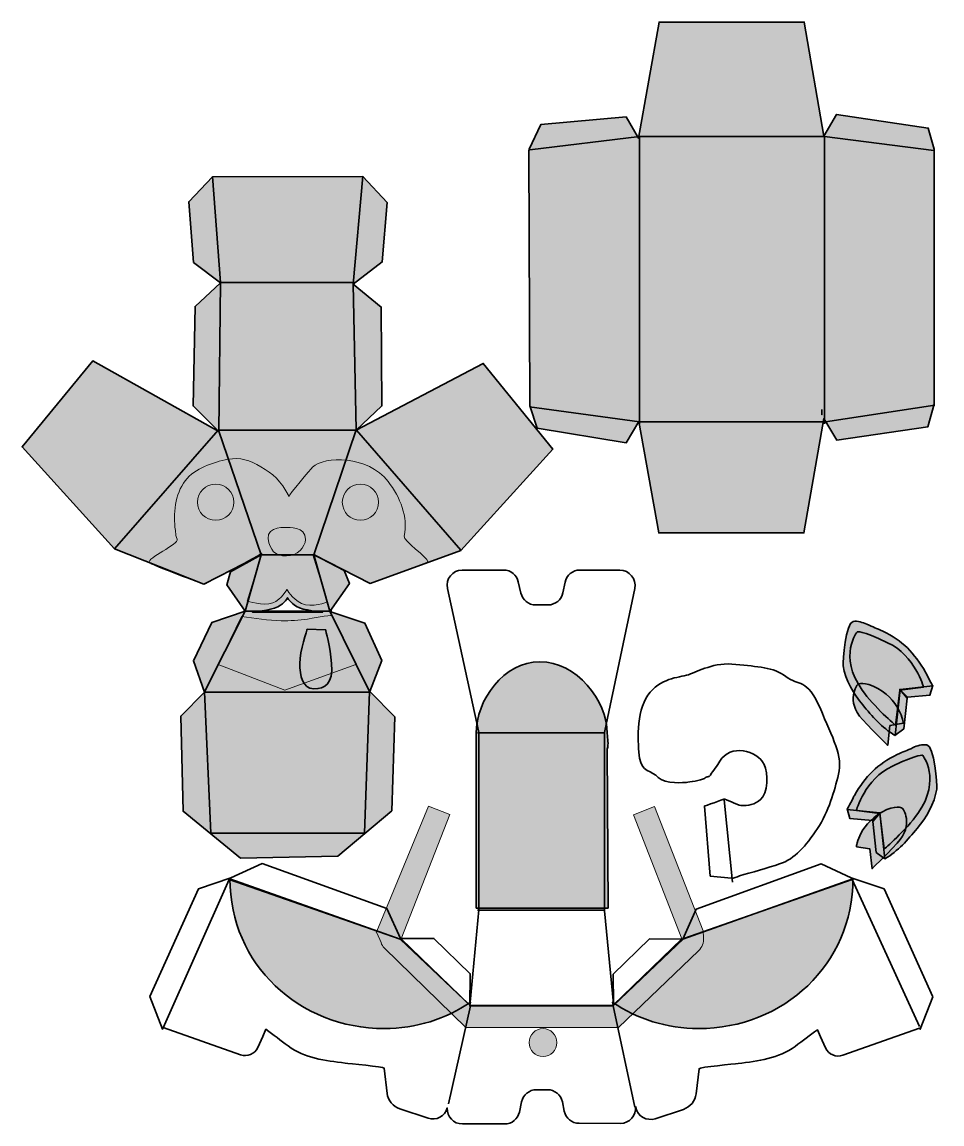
# Model space of a CAD drawing. Header units: inches. Extents: x -0.5 to 8.5, y 0.1 to 10.9.
import ezdxf

# ---------------------------------------------------------------- set-up
doc = ezdxf.new("R2010")
doc.units = ezdxf.units.IN
doc.header["$MEASUREMENT"] = 0
doc.layers.add('Layer 1', color=7, linetype='Continuous')

# ---------------------------------------------------------------- blocks, each defined once
blk = doc.blocks.new('block 2')
at = {"layer": 'Layer 1', "true_color": 0x5c5d60}
h = blk.add_hatch(color=251, dxfattribs=at)
h.dxf.hatch_style = 2
h.paths.add_polyline_path([(1.351, 9.394), (1.118, 9.149), (1.164, 8.556), (1.429, 8.357), (1.18, 8.125), (1.16, 7.15), (1.414, 6.9), (0.179, 7.592), (-0.514, 6.75), (0.39, 5.753), (1.267, 5.406), (1.828, 5.693), (1.527, 5.526), (1.492, 5.401), (1.671, 5.142), (1.344, 5.031), (1.164, 4.656), (1.273, 4.35), (1.04, 4.114), (1.063, 3.183), (1.624, 2.725), (2.578, 2.743), (3.107, 3.188), (3.134, 4.108), (2.889, 4.354), (3.009, 4.66), (2.842, 5.025), (2.5, 5.14), (2.691, 5.414), (2.64, 5.539), (2.344, 5.692), (2.894, 5.414), (3.782, 5.737), (4.682, 6.728), (4, 7.567), (2.758, 6.914), (3.008, 7.15), (3.003, 8.119), (2.727, 8.342), (3.012, 8.56), (3.059, 9.143), (2.821, 9.397)])
edge = h.paths.add_edge_path()
edge.add_spline(control_points=[(2.172, 5.188), (2.235, 5.149), (2.429, 5.132), (2.429, 5.132), (2.429, 5.132), (1.741, 5.132), (1.741, 5.132), (1.741, 5.132), (1.915, 5.149), (1.99, 5.185), (2.065, 5.221), (2.084, 5.275), (2.084, 5.275), (2.084, 5.275), (2.11, 5.225), (2.172, 5.188)], knot_values=[0, 0, 0, 0, 1, 1, 1, 2, 2, 2, 3, 3, 3, 4, 4, 4, 5, 5, 5, 5], degree=3, periodic=1)
at = {"layer": 'Layer 1', "color": 44, "lineweight": 35, "true_color": 0xaf7e00}
blk.add_lwpolyline([(1.351, 9.394), (1.118, 9.149), (1.164, 8.556), (1.429, 8.357), (1.18, 8.125), (1.16, 7.15), (1.414, 6.9), (0.179, 7.592), (-0.514, 6.75), (0.39, 5.753), (1.267, 5.406), (1.828, 5.693), (1.527, 5.526), (1.492, 5.401), (1.671, 5.142), (1.344, 5.031), (1.164, 4.656), (1.273, 4.35), (1.04, 4.114), (1.063, 3.183), (1.624, 2.725), (2.578, 2.743), (3.107, 3.188), (3.134, 4.108), (2.889, 4.354), (3.009, 4.66), (2.842, 5.025), (2.5, 5.14), (2.691, 5.414), (2.64, 5.539), (2.344, 5.692), (2.894, 5.414), (3.782, 5.737), (4.682, 6.728), (4, 7.567), (2.758, 6.914), (3.008, 7.15), (3.003, 8.119), (2.727, 8.342), (3.012, 8.56), (3.059, 9.143), (2.821, 9.397), (1.351, 9.394)], dxfattribs=at)
at = {"layer": 'Layer 1', "color": 243, "lineweight": 35, "true_color": 0xfb537a}
for points in [[(2.821, 9.4), (2.727, 8.344), (2.758, 6.917), (2.342, 5.694), (2.498, 5.143), (2.888, 4.356), (2.838, 2.969), (1.334, 2.969), (1.272, 4.351), (1.669, 5.143), (1.828, 5.694), (1.412, 6.903), (1.428, 8.358), (1.35, 9.396)], [(1.429, 8.358), (2.73, 8.358)], [(3.782, 5.739), (2.761, 6.913), (1.406, 6.913), (0.39, 5.753)], [(1.819, 5.692), (2.356, 5.692)], [(1.654, 5.142), (2.518, 5.142)], [(1.264, 4.35), (2.888, 4.35)]]:
    blk.add_lwpolyline(points, dxfattribs=at)
at = {"layer": 'Layer 1', "color": 44, "lineweight": 35, "true_color": 0xaf7e00}
blk.add_open_spline([(2.172, 5.188), (2.235, 5.149), (2.429, 5.132), (2.429, 5.132), (2.429, 5.132), (1.741, 5.132), (1.741, 5.132), (1.741, 5.132), (1.915, 5.149), (1.99, 5.185), (2.065, 5.221), (2.084, 5.275), (2.084, 5.275), (2.084, 5.275), (2.11, 5.225), (2.172, 5.188)], degree=3, knots=[0, 0, 0, 0, 1, 1, 1, 2, 2, 2, 3, 3, 3, 4, 4, 4, 5, 5, 5, 5], dxfattribs=at)
blk = doc.blocks.new('block 3')
at = {"layer": 'Layer 1', "color": 243, "lineweight": 35, "true_color": 0xfb537a}
for points in [[(3.944, 3.951), (5.187, 3.951)], [(0.868, 1.062), (1.514, 2.514), (3.188, 1.931), (3.875, 1.278), (5.271, 1.278), (5.965, 1.938), (7.611, 2.514), (8.271, 1.076)], [(5.181, 2.215), (3.944, 2.215)], [(3.875, 1.278), (3.66, 0.319)], [(5.271, 1.278), (5.486, 0.285)]]:
    blk.add_lwpolyline(points, dxfattribs=at)
at = {"layer": 'Layer 1', "color": 7, "lineweight": 35, "true_color": 0xffffff}
blk.add_open_spline([(8.403, 1.368), (8.403, 1.368), (7.924, 2.424), (7.924, 2.424), (7.924, 2.424), (7.601, 2.533), (7.601, 2.533), (7.601, 2.533), (7.308, 2.667), (7.308, 2.667), (7.308, 2.667), (6.086, 2.226), (6.086, 2.226), (6.086, 2.226), (5.954, 1.932), (5.954, 1.932), (5.954, 1.932), (5.628, 1.935), (5.628, 1.935), (5.628, 1.935), (5.271, 1.587), (5.271, 1.587), (5.271, 1.587), (5.274, 1.299), (5.274, 1.299), (5.274, 1.299), (5.189, 2.21), (5.189, 2.21), (5.189, 2.215), (5.187, 2.219), (5.187, 2.225), (5.187, 2.225), (5.187, 3.939), (5.187, 3.939), (5.187, 3.949), (5.189, 3.96), (5.19, 3.969), (5.19, 3.969), (5.483, 5.365), (5.483, 5.365), (5.503, 5.457), (5.432, 5.544), (5.337, 5.544), (5.337, 5.544), (4.947, 5.544), (4.947, 5.544), (4.876, 5.544), (4.815, 5.494), (4.801, 5.425), (4.801, 5.425), (4.781, 5.322), (4.781, 5.322), (4.767, 5.253), (4.706, 5.203), (4.635, 5.203), (4.635, 5.203), (4.514, 5.203), (4.514, 5.203), (4.444, 5.203), (4.385, 5.251), (4.369, 5.319), (4.369, 5.319), (4.344, 5.428), (4.344, 5.428), (4.329, 5.496), (4.269, 5.544), (4.2, 5.544), (4.2, 5.544), (3.794, 5.544), (3.794, 5.544), (3.7, 5.544), (3.629, 5.457), (3.65, 5.364), (3.65, 5.364), (3.954, 3.969), (3.954, 3.969), (3.957, 3.96), (3.957, 3.949), (3.957, 3.938), (3.957, 3.938), (3.957, 2.232), (3.957, 2.232), (3.957, 2.228), (3.957, 2.222), (3.957, 2.218), (3.957, 2.218), (3.869, 1.278), (3.869, 1.278), (3.869, 1.278), (3.874, 1.592), (3.874, 1.592), (3.874, 1.592), (3.517, 1.939), (3.517, 1.939), (3.517, 1.939), (3.19, 1.936), (3.19, 1.936), (3.19, 1.936), (3.058, 2.231), (3.058, 2.231), (3.058, 2.231), (1.836, 2.671), (1.836, 2.671), (1.836, 2.671), (1.531, 2.532), (1.531, 2.532), (1.531, 2.532), (1.531, 2.532), (1.531, 2.532), (1.531, 2.532), (1.215, 2.425), (1.215, 2.425), (1.215, 2.425), (0.736, 1.369), (0.736, 1.369), (0.736, 1.369), (0.861, 1.05), (0.861, 1.05), (0.861, 1.05), (0.868, 1.067), (0.868, 1.067), (0.868, 1.067), (1.624, 0.799), (1.624, 0.799), (1.69, 0.775), (1.764, 0.807), (1.793, 0.871), (1.793, 0.871), (1.842, 0.979), (1.842, 0.979), (1.842, 0.979), (1.874, 1.049), (1.874, 1.049), (1.946, 0.994), (2.018, 0.94), (2.09, 0.886), (2.251, 0.764), (2.454, 0.744), (2.649, 0.718), (2.678, 0.714), (3.029, 0.682), (3.032, 0.667), (3.032, 0.667), (3.06, 0.422), (3.06, 0.422), (3.068, 0.351), (3.117, 0.292), (3.185, 0.269), (3.185, 0.269), (3.46, 0.178), (3.46, 0.178), (3.54, 0.151), (3.626, 0.197), (3.649, 0.279), (3.644, 0.196), (3.71, 0.122), (3.797, 0.122), (3.797, 0.122), (4.21, 0.122), (4.21, 0.122), (4.279, 0.122), (4.34, 0.171), (4.354, 0.239), (4.354, 0.239), (4.376, 0.34), (4.376, 0.34), (4.392, 0.408), (4.451, 0.457), (4.521, 0.457), (4.521, 0.457), (4.629, 0.457), (4.629, 0.457), (4.699, 0.457), (4.76, 0.408), (4.775, 0.339), (4.775, 0.339), (4.794, 0.247), (4.794, 0.247), (4.808, 0.179), (4.869, 0.129), (4.939, 0.129), (4.939, 0.129), (5.343, 0.128), (5.343, 0.128), (5.433, 0.128), (5.501, 0.206), (5.49, 0.293), (5.49, 0.293), (5.493, 0.282), (5.493, 0.282), (5.513, 0.197), (5.601, 0.147), (5.685, 0.174), (5.685, 0.174), (5.96, 0.265), (5.96, 0.265), (6.028, 0.288), (6.076, 0.347), (6.085, 0.418), (6.085, 0.418), (6.113, 0.663), (6.113, 0.663), (6.114, 0.678), (6.467, 0.71), (6.496, 0.714), (6.69, 0.74), (6.893, 0.76), (7.054, 0.882), (7.126, 0.936), (7.199, 0.99), (7.271, 1.044), (7.271, 1.044), (7.303, 0.975), (7.303, 0.975), (7.303, 0.975), (7.351, 0.867), (7.351, 0.867), (7.381, 0.803), (7.454, 0.771), (7.521, 0.794), (7.521, 0.794), (8.272, 1.061), (8.272, 1.061), (8.272, 1.061), (8.278, 1.05), (8.278, 1.05), (8.278, 1.05), (8.403, 1.368), (8.403, 1.368)], degree=3, knots=[0, 0, 0, 0, 1, 1, 1, 2, 2, 2, 3, 3, 3, 4, 4, 4, 5, 5, 5, 6, 6, 6, 7, 7, 7, 8, 8, 8, 9, 9, 9, 10, 10, 10, 11, 11, 11, 12, 12, 12, 13, 13, 13, 14, 14, 14, 15, 15, 15, 16, 16, 16, 17, 17, 17, 18, 18, 18, 19, 19, 19, 20, 20, 20, 21, 21, 21, 22, 22, 22, 23, 23, 23, 24, 24, 24, 25, 25, 25, 26, 26, 26, 27, 27, 27, 28, 28, 28, 29, 29, 29, 30, 30, 30, 31, 31, 31, 32, 32, 32, 33, 33, 33, 34, 34, 34, 35, 35, 35, 36, 36, 36, 37, 37, 37, 38, 38, 38, 39, 39, 39, 40, 40, 40, 41, 41, 41, 42, 42, 42, 43, 43, 43, 44, 44, 44, 45, 45, 45, 46, 46, 46, 47, 47, 47, 48, 48, 48, 49, 49, 49, 50, 50, 50, 51, 51, 51, 52, 52, 52, 53, 53, 53, 54, 54, 54, 55, 55, 55, 56, 56, 56, 57, 57, 57, 58, 58, 58, 59, 59, 59, 60, 60, 60, 61, 61, 61, 62, 62, 62, 63, 63, 63, 64, 64, 64, 65, 65, 65, 66, 66, 66, 67, 67, 67, 68, 68, 68, 69, 69, 69, 70, 70, 70, 71, 71, 71, 72, 72, 72, 73, 73, 73, 74, 74, 74, 75, 75, 75, 76, 76, 76, 76], dxfattribs=at)
blk = doc.blocks.new('block 4')
at = {"layer": 'Layer 1', "true_color": 0xfb537a}
h = blk.add_hatch(color=243, dxfattribs=at)
h.dxf.hatch_style = 2
h.paths.add_polyline_path([(8.415, 7.167), (8.415, 9.646), (8.415, 9.665), (8.356, 9.871), (7.458, 10.004), (7.333, 9.792), (7.143, 10.908), (5.721, 10.908), (5.521, 9.771), (5.399, 9.981), (4.564, 9.904), (4.451, 9.665), (4.446, 9.651), (4.458, 7.162), (4.458, 7.153), (4.529, 6.933), (5.4, 6.79), (5.522, 6.999), (5.718, 5.908), (7.14, 5.908), (7.336, 7.029), (7.463, 6.814), (8.354, 6.947)])
at = {"layer": 'Layer 1', "color": 243, "lineweight": 35, "true_color": 0xfb537a}
for points in [[(8.415, 7.167), (8.415, 9.646), (8.415, 9.665), (8.356, 9.871), (7.458, 10.004), (7.333, 9.792), (7.143, 10.908), (5.721, 10.908), (5.521, 9.771), (5.399, 9.981), (4.564, 9.904), (4.451, 9.665), (4.446, 9.651), (4.458, 7.162), (4.458, 7.153), (4.529, 6.933), (5.4, 6.79), (5.522, 6.999), (5.718, 5.908), (7.14, 5.908), (7.336, 7.029), (7.463, 6.814), (8.354, 6.947), (8.415, 7.167), (8.415, 7.167)], [(7.315, 7.115), (7.315, 7.064), (7.315, 7.064), (7.315, 7.115)]]:
    blk.add_lwpolyline(points, dxfattribs=at)
at = {"layer": 'Layer 1', "color": 14, "lineweight": 35, "true_color": 0xaf0000}
for points in [[(4.458, 9.656), (5.531, 9.789), (7.34, 9.789), (8.41, 9.65)], [(5.531, 9.789), (5.531, 6.975)], [(7.34, 9.789), (7.34, 6.975)], [(4.453, 7.143), (5.531, 6.994), (7.351, 6.994), (8.421, 7.158)]]:
    blk.add_lwpolyline(points, dxfattribs=at)
blk = doc.blocks.new('block 5')
at = {"layer": 'Layer 1', "true_color": 0x5c5d60}
h = blk.add_hatch(color=251, dxfattribs=at)
h.dxf.hatch_style = 2
edge = h.paths.add_edge_path()
edge.add_spline(control_points=[(8.03, 3.926), (8.03, 3.926), (8.116, 3.989), (8.116, 3.989), (8.116, 3.989), (8.149, 4.29), (8.149, 4.29), (8.149, 4.29), (8.077, 4.376), (8.077, 4.376), (8.077, 4.376), (8.08, 4.376), (8.08, 4.376), (8.08, 4.376), (8.152, 4.3), (8.152, 4.3), (8.152, 4.3), (8.373, 4.319), (8.373, 4.319), (8.373, 4.319), (8.401, 4.414), (8.401, 4.414), (8.401, 4.414), (8.402, 4.412), (8.402, 4.412), (8.406, 4.412), (8.401, 4.414), (8.401, 4.414), (8.394, 4.414), (8.335, 4.536), (8.329, 4.546), (8.222, 4.731), (8.103, 4.856), (7.911, 4.946), (7.847, 4.976), (7.82, 4.984), (7.755, 5.014), (7.715, 5.032), (7.666, 5.047), (7.621, 5.042), (7.55, 5.033), (7.517, 4.649), (7.523, 4.606), (7.545, 4.467), (7.626, 4.329), (7.715, 4.224), (7.808, 4.112), (7.903, 4.001), (8.03, 3.926)], knot_values=[0, 0, 0, 0, 0.013889, 0.013889, 0.013889, 0.027778, 0.027778, 0.027778, 0.041667, 0.041667, 0.041667, 0.055556, 0.055556, 0.055556, 0.069444, 0.069444, 0.069444, 0.083333, 0.083333, 0.083333, 0.097222, 0.097222, 0.097222, 0.111111, 0.111111, 0.111111, 0.125, 0.125, 0.125, 0.138889, 0.138889, 0.138889, 0.152778, 0.152778, 0.152778, 0.166667, 0.166667, 0.166667, 0.180556, 0.180556, 0.180556, 0.194444, 0.194444, 0.194444, 0.208333, 0.208333, 0.208333, 0.222222, 0.222222, 0.222222, 0.222222], degree=3, periodic=0)
edge.add_line((8.03, 3.926), (8.03, 3.926))
h = blk.add_hatch(color=251, dxfattribs=at)
h.dxf.hatch_style = 2
edge = h.paths.add_edge_path()
edge.add_spline(control_points=[(7.933, 2.718), (8.06, 2.793), (8.155, 2.903), (8.249, 3.015), (8.337, 3.121), (8.418, 3.259), (8.44, 3.398), (8.447, 3.441), (8.414, 3.825), (8.343, 3.833), (8.297, 3.839), (8.248, 3.824), (8.208, 3.806), (8.143, 3.776), (8.116, 3.768), (8.052, 3.738), (7.861, 3.647), (7.741, 3.523), (7.634, 3.338), (7.628, 3.328), (7.569, 3.206), (7.563, 3.206), (7.563, 3.206), (7.557, 3.204), (7.561, 3.204), (7.561, 3.204), (7.563, 3.206), (7.563, 3.206), (7.563, 3.206), (7.59, 3.111), (7.59, 3.111), (7.59, 3.111), (7.811, 3.092), (7.811, 3.092), (7.811, 3.092), (7.883, 3.168), (7.883, 3.168), (7.883, 3.168), (7.886, 3.168), (7.886, 3.168), (7.886, 3.168), (7.814, 3.082), (7.814, 3.082), (7.814, 3.082), (7.847, 2.781), (7.847, 2.781), (7.847, 2.781), (7.933, 2.718), (7.933, 2.718)], knot_values=[0, 0, 0, 0, 0.013889, 0.013889, 0.013889, 0.027778, 0.027778, 0.027778, 0.041667, 0.041667, 0.041667, 0.055556, 0.055556, 0.055556, 0.069444, 0.069444, 0.069444, 0.083333, 0.083333, 0.083333, 0.097222, 0.097222, 0.097222, 0.111111, 0.111111, 0.111111, 0.125, 0.125, 0.125, 0.138889, 0.138889, 0.138889, 0.152778, 0.152778, 0.152778, 0.166667, 0.166667, 0.166667, 0.180556, 0.180556, 0.180556, 0.194444, 0.194444, 0.194444, 0.208333, 0.208333, 0.208333, 0.222222, 0.222222, 0.222222, 0.222222], degree=3, periodic=0)
edge.add_line((7.933, 2.718), (7.933, 2.718))
at = {"layer": 'Layer 1', "color": 243, "lineweight": 35, "true_color": 0xfb537a}
for points in [[(8.403, 4.41), (8.081, 4.375), (8.033, 3.926)], [(7.931, 2.718), (7.882, 3.167), (7.56, 3.201)]]:
    blk.add_lwpolyline(points, dxfattribs=at)
at = {"layer": 'Layer 1', "color": 251, "lineweight": 35, "true_color": 0x5c5d60}
for points in [[(8.03, 3.926), (8.03, 3.926), (8.116, 3.989), (8.116, 3.989), (8.116, 3.989), (8.149, 4.29), (8.149, 4.29), (8.149, 4.29), (8.077, 4.376), (8.077, 4.376), (8.077, 4.376), (8.08, 4.376), (8.08, 4.376), (8.08, 4.376), (8.152, 4.3), (8.152, 4.3), (8.152, 4.3), (8.373, 4.319), (8.373, 4.319), (8.373, 4.319), (8.401, 4.414), (8.401, 4.414), (8.401, 4.414), (8.402, 4.412), (8.402, 4.412), (8.406, 4.412), (8.401, 4.414), (8.401, 4.414), (8.394, 4.414), (8.335, 4.536), (8.329, 4.546), (8.222, 4.731), (8.103, 4.856), (7.911, 4.946), (7.847, 4.976), (7.82, 4.984), (7.755, 5.014), (7.715, 5.032), (7.666, 5.047), (7.621, 5.042), (7.55, 5.033), (7.517, 4.649), (7.523, 4.606), (7.545, 4.467), (7.626, 4.329), (7.715, 4.224), (7.808, 4.112), (7.903, 4.001), (8.03, 3.926)], [(7.933, 2.718), (8.06, 2.793), (8.155, 2.903), (8.249, 3.015), (8.337, 3.121), (8.418, 3.259), (8.44, 3.398), (8.447, 3.441), (8.414, 3.825), (8.343, 3.833), (8.297, 3.839), (8.248, 3.824), (8.208, 3.806), (8.143, 3.776), (8.116, 3.768), (8.052, 3.738), (7.861, 3.647), (7.741, 3.523), (7.634, 3.338), (7.628, 3.328), (7.569, 3.206), (7.563, 3.206), (7.563, 3.206), (7.557, 3.204), (7.561, 3.204), (7.561, 3.204), (7.563, 3.206), (7.563, 3.206), (7.563, 3.206), (7.59, 3.111), (7.59, 3.111), (7.59, 3.111), (7.811, 3.092), (7.811, 3.092), (7.811, 3.092), (7.883, 3.168), (7.883, 3.168), (7.883, 3.168), (7.886, 3.168), (7.886, 3.168), (7.886, 3.168), (7.814, 3.082), (7.814, 3.082), (7.814, 3.082), (7.847, 2.781), (7.847, 2.781), (7.847, 2.781), (7.933, 2.718), (7.933, 2.718)]]:
    blk.add_open_spline(points, degree=3, knots=[0, 0, 0, 0, 1, 1, 1, 2, 2, 2, 3, 3, 3, 4, 4, 4, 5, 5, 5, 6, 6, 6, 7, 7, 7, 8, 8, 8, 9, 9, 9, 10, 10, 10, 11, 11, 11, 12, 12, 12, 13, 13, 13, 14, 14, 14, 15, 15, 15, 16, 16, 16, 16], dxfattribs=at)
blk = doc.blocks.new('block 6')
at = {"layer": 'Layer 1', "color": 243, "lineweight": 35, "true_color": 0xfb537a}
blk.add_lwpolyline([(6.36, 3.294), (6.439, 2.489)], dxfattribs=at)
at = {"layer": 'Layer 1', "color": 7, "lineweight": 35, "true_color": 0xffffff}
blk.add_open_spline([(7.297, 4.194), (7.171, 4.489), (7.089, 4.407), (6.964, 4.501), (6.838, 4.596), (6.687, 4.596), (6.474, 4.621), (6.26, 4.646), (6.109, 4.552), (6.009, 4.52), (5.908, 4.489), (5.732, 4.489), (5.613, 4.319), (5.494, 4.15), (5.513, 3.842), (5.531, 3.704), (5.55, 3.566), (5.651, 3.584), (5.714, 3.515), (5.776, 3.446), (5.984, 3.465), (5.984, 3.465), (5.984, 3.465), (6.097, 3.478), (6.147, 3.496), (6.163, 3.503), (6.17, 3.507), (6.174, 3.511), (6.181, 3.514), (6.187, 3.518), (6.193, 3.521), (6.196, 3.521), (6.199, 3.522), (6.204, 3.522), (6.216, 3.522), (6.223, 3.531), (6.228, 3.547), (6.244, 3.568), (6.296, 3.636), (6.317, 3.672), (6.416, 3.847), (6.683, 3.781), (6.75, 3.641), (6.791, 3.556), (6.787, 3.358), (6.715, 3.297), (6.66, 3.251), (6.592, 3.232), (6.521, 3.24), (6.488, 3.244), (6.37, 3.307), (6.354, 3.302), (6.354, 3.301), (6.166, 3.233), (6.166, 3.233), (6.166, 3.233), (6.222, 2.548), (6.222, 2.548), (6.222, 2.548), (6.43, 2.529), (6.43, 2.529), (6.454, 2.527), (6.481, 2.536), (6.509, 2.551), (6.613, 2.58), (6.797, 2.633), (6.901, 2.667), (7.052, 2.718), (7.158, 2.843), (7.271, 3.013), (7.384, 3.182), (7.435, 3.377), (7.479, 3.547), (7.523, 3.716), (7.422, 3.898), (7.297, 4.194)], degree=3, knots=[0, 0, 0, 0, 1, 1, 1, 2, 2, 2, 3, 3, 3, 4, 4, 4, 5, 5, 5, 6, 6, 6, 7, 7, 7, 8, 8, 8, 9, 9, 9, 10, 10, 10, 11, 11, 11, 12, 12, 12, 13, 13, 13, 14, 14, 14, 15, 15, 15, 16, 16, 16, 17, 17, 17, 18, 18, 18, 19, 19, 19, 20, 20, 20, 21, 21, 21, 22, 22, 22, 23, 23, 23, 24, 24, 24, 25, 25, 25, 25], dxfattribs=at)
blk = doc.blocks.new('block 7')
at = {"layer": 'Layer 1', "true_color": 0x5c5d60}
h = blk.add_hatch(color=251, dxfattribs=at)
h.dxf.hatch_style = 2
edge = h.paths.add_edge_path()
edge.add_spline(control_points=[(5.215, 3.944), (5.215, 4.274), (4.91, 4.646), (4.556, 4.646), (4.201, 4.646), (3.931, 4.274), (3.931, 3.944), (3.931, 3.929), (3.932, 3.915), (3.932, 3.901), (3.932, 3.901), (3.932, 2.236), (3.932, 2.236), (3.932, 2.236), (5.222, 2.236), (5.222, 2.236), (5.222, 2.236), (5.215, 3.792), (5.215, 3.792), (5.231, 3.843), (5.215, 3.889), (5.215, 3.944)], knot_values=[0, 0, 0, 0, 1, 1, 1, 2, 2, 2, 3, 3, 3, 4, 4, 4, 5, 5, 5, 6, 6, 6, 7, 7, 7, 7], degree=3, periodic=1)
h = blk.add_hatch(color=251, dxfattribs=at)
h.dxf.hatch_style = 2
edge = h.paths.add_edge_path()
edge.add_spline(control_points=[(3.868, 1.285), (3.868, 1.285), (3.188, 1.931), (3.188, 1.931), (3.188, 1.931), (1.521, 2.521), (1.521, 2.521), (1.521, 1.686), (2.199, 1.056), (3.032, 1.056), (3.344, 1.056), (3.635, 1.15), (3.875, 1.314), (3.875, 1.314), (3.868, 1.285), (3.868, 1.285)], knot_values=[0, 0, 0, 0, 1, 1, 1, 2, 2, 2, 3, 3, 3, 4, 4, 4, 5, 5, 5, 5], degree=3, periodic=1)
h = blk.add_hatch(color=251, dxfattribs=at)
h.dxf.hatch_style = 2
edge = h.paths.add_edge_path()
edge.add_spline(control_points=[(5.272, 1.285), (5.272, 1.285), (5.953, 1.931), (5.953, 1.931), (5.953, 1.931), (7.619, 2.521), (7.619, 2.521), (7.619, 1.686), (6.942, 1.056), (6.108, 1.056), (5.796, 1.056), (5.506, 1.15), (5.265, 1.314), (5.265, 1.314), (5.272, 1.285), (5.272, 1.285)], knot_values=[0, 0, 0, 0, 1, 1, 1, 2, 2, 2, 3, 3, 3, 4, 4, 4, 5, 5, 5, 5], degree=3, periodic=1)
at = {"layer": 'Layer 1', "lineweight": 0}
for points, knots in [([(1.274, 5.406), (1.264, 5.4), (0.745, 5.594), (0.731, 5.616), (0.703, 5.661), (1.026, 5.797), (1.005, 5.847), (0.983, 5.897), (0.995, 5.878), (0.987, 5.932), (0.963, 6.092), (0.983, 6.287), (1.084, 6.419), (1.178, 6.542), (1.356, 6.6), (1.502, 6.628), (1.618, 6.65), (1.719, 6.618), (1.824, 6.556), (1.946, 6.484), (2.014, 6.426), (2.102, 6.264), (2.093, 6.276), (2.316, 6.539), (2.329, 6.551), (2.444, 6.662), (2.87, 6.667), (3.069, 6.411), (3.19, 6.255), (3.266, 6.066), (3.226, 5.876), (3.215, 5.827), (3.458, 5.672), (3.458, 5.625), (3.458, 5.616), (2.898, 5.412), (2.901, 5.414), (2.901, 5.414), (2.333, 5.694), (2.333, 5.694), (2.333, 5.694), (2.477, 5.231), (2.477, 5.231), (2.477, 5.231), (2.319, 5.169), (2.222, 5.218), (2.125, 5.266), (2.079, 5.356), (2.079, 5.356), (2.079, 5.356), (2.03, 5.257), (1.94, 5.222), (1.85, 5.188), (1.69, 5.241), (1.69, 5.241), (1.69, 5.241), (1.833, 5.708), (1.833, 5.708), (1.833, 5.708), (1.275, 5.406), (1.274, 5.406)], [0, 0, 0, 0, 1, 1, 1, 2, 2, 2, 3, 3, 3, 4, 4, 4, 5, 5, 5, 6, 6, 6, 7, 7, 7, 8, 8, 8, 9, 9, 9, 10, 10, 10, 11, 11, 11, 12, 12, 12, 13, 13, 13, 14, 14, 14, 15, 15, 15, 16, 16, 16, 17, 17, 17, 18, 18, 18, 19, 19, 19, 20, 20, 20, 20]), ([(1.634, 5.088), (1.634, 5.088), (1.407, 4.62), (1.407, 4.62), (1.407, 4.62), (2.06, 4.37), (2.06, 4.37), (2.06, 4.37), (2.755, 4.62), (2.755, 4.62), (2.755, 4.62), (2.514, 5.097), (2.514, 5.097), (2.509, 5.108), (2.305, 5.068), (2.281, 5.065), (2.196, 5.054), (2.11, 5.046), (2.024, 5.048), (1.895, 5.051), (1.763, 5.074), (1.634, 5.088)], [0, 0, 0, 0, 1, 1, 1, 2, 2, 2, 3, 3, 3, 4, 4, 4, 5, 5, 5, 6, 6, 6, 7, 7, 7, 7])]:
    blk.add_open_spline(points, degree=3, knots=knots, dxfattribs=at)
at = {"layer": 'Layer 1', "color": 7, "lineweight": 35, "true_color": 0xffffff}
for points in [[(8.08, 4.37), (8.08, 4.37), (8.037, 4.023), (8.037, 4.023), (8.037, 4.023), (7.823, 4.206), (7.709, 4.37), (7.472, 4.708), (7.662, 4.94), (7.662, 4.94), (7.662, 4.94), (7.691, 4.958), (7.959, 4.833), (8.228, 4.708), (8.31, 4.398), (8.31, 4.398), (8.31, 4.398), (8.08, 4.37), (8.08, 4.37)], [(7.653, 3.19), (7.653, 3.19), (7.735, 3.5), (8.005, 3.625), (8.273, 3.75), (8.301, 3.731), (8.301, 3.731), (8.301, 3.731), (8.491, 3.5), (8.255, 3.162), (8.14, 2.998), (7.926, 2.815), (7.926, 2.815), (7.926, 2.815), (7.883, 3.162), (7.883, 3.162), (7.883, 3.162), (7.653, 3.19), (7.653, 3.19)]]:
    blk.add_open_spline(points, degree=3, knots=[0, 0, 0, 0, 1, 1, 1, 2, 2, 2, 3, 3, 3, 4, 4, 4, 5, 5, 5, 6, 6, 6, 6], dxfattribs=at)
at = {"layer": 'Layer 1', "color": 18, "lineweight": 35, "true_color": 0x420000}
for points, knots in [([(5.215, 3.944), (5.215, 4.274), (4.91, 4.646), (4.556, 4.646), (4.201, 4.646), (3.931, 4.274), (3.931, 3.944), (3.931, 3.929), (3.932, 3.915), (3.932, 3.901), (3.932, 3.901), (3.932, 2.236), (3.932, 2.236), (3.932, 2.236), (5.222, 2.236), (5.222, 2.236), (5.222, 2.236), (5.215, 3.792), (5.215, 3.792), (5.231, 3.843), (5.215, 3.889), (5.215, 3.944)], [0, 0, 0, 0, 1, 1, 1, 2, 2, 2, 3, 3, 3, 4, 4, 4, 5, 5, 5, 6, 6, 6, 7, 7, 7, 7]), ([(3.868, 1.285), (3.868, 1.285), (3.188, 1.931), (3.188, 1.931), (3.188, 1.931), (1.521, 2.521), (1.521, 2.521), (1.521, 1.686), (2.199, 1.056), (3.032, 1.056), (3.344, 1.056), (3.635, 1.15), (3.875, 1.314), (3.875, 1.314), (3.868, 1.285), (3.868, 1.285)], [0, 0, 0, 0, 1, 1, 1, 2, 2, 2, 3, 3, 3, 4, 4, 4, 5, 5, 5, 5]), ([(5.272, 1.285), (5.272, 1.285), (5.953, 1.931), (5.953, 1.931), (5.953, 1.931), (7.619, 2.521), (7.619, 2.521), (7.619, 1.686), (6.942, 1.056), (6.108, 1.056), (5.796, 1.056), (5.506, 1.15), (5.265, 1.314), (5.265, 1.314), (5.272, 1.285), (5.272, 1.285)], [0, 0, 0, 0, 1, 1, 1, 2, 2, 2, 3, 3, 3, 4, 4, 4, 5, 5, 5, 5])]:
    blk.add_open_spline(points, degree=3, knots=knots, dxfattribs=at)
blk = doc.blocks.new('block 8')
at = {"layer": 'Layer 1', "true_color": 0xfb537a}
h = blk.add_hatch(color=243, dxfattribs=at)
h.dxf.hatch_style = 2
edge = h.paths.add_edge_path()
edge.add_spline(control_points=[(2.278, 4.966), (2.278, 4.966), (2.205, 4.749), (2.205, 4.631), (2.205, 4.513), (2.23, 4.382), (2.342, 4.382), (2.453, 4.382), (2.532, 4.425), (2.516, 4.631), (2.504, 4.791), (2.457, 4.96), (2.457, 4.96), (2.457, 4.96), (2.278, 4.966), (2.278, 4.966)], knot_values=[0, 0, 0, 0, 1, 1, 1, 2, 2, 2, 3, 3, 3, 4, 4, 4, 5, 5, 5, 5], degree=3, periodic=1)
h = blk.add_hatch(color=243, dxfattribs=at)
h.dxf.hatch_style = 2
edge = h.paths.add_edge_path()
edge.add_spline(control_points=[(7.98, 4.024), (7.98, 4.024), (7.96, 3.829), (7.96, 3.829), (7.96, 3.829), (7.849, 3.934), (7.713, 4.081), (7.542, 4.265), (7.664, 4.422), (7.664, 4.422), (7.664, 4.422), (7.695, 4.454), (7.816, 4.409), (8.086, 4.284), (8.113, 4.045), (8.113, 4.045), (8.113, 4.045), (7.98, 4.024), (7.98, 4.024)], knot_values=[0, 0, 0, 0, 1, 1, 1, 2, 2, 2, 3, 3, 3, 4, 4, 4, 5, 5, 5, 6, 6, 6, 6], degree=3, periodic=1)
h = blk.add_hatch(color=243, dxfattribs=at)
h.dxf.hatch_style = 2
edge = h.paths.add_edge_path()
edge.add_spline(control_points=[(7.653, 2.836), (7.653, 2.836), (7.681, 3.075), (7.95, 3.2), (8.071, 3.245), (8.103, 3.213), (8.103, 3.213), (8.103, 3.213), (8.224, 3.056), (8.053, 2.872), (7.917, 2.725), (7.806, 2.62), (7.806, 2.62), (7.806, 2.62), (7.786, 2.815), (7.786, 2.815), (7.786, 2.815), (7.653, 2.836), (7.653, 2.836)], knot_values=[0, 0, 0, 0, 1, 1, 1, 2, 2, 2, 3, 3, 3, 4, 4, 4, 5, 5, 5, 6, 6, 6, 6], degree=3, periodic=1)
at = {"layer": 'Layer 1', "color": 243, "lineweight": 35, "true_color": 0xfb537a}
blk.add_open_spline([(2.278, 4.966), (2.278, 4.966), (2.205, 4.749), (2.205, 4.631), (2.205, 4.513), (2.23, 4.382), (2.342, 4.382), (2.453, 4.382), (2.532, 4.425), (2.516, 4.631), (2.504, 4.791), (2.457, 4.96), (2.457, 4.96), (2.457, 4.96), (2.278, 4.966), (2.278, 4.966)], degree=3, knots=[0, 0, 0, 0, 1, 1, 1, 2, 2, 2, 3, 3, 3, 4, 4, 4, 5, 5, 5, 5], dxfattribs=at)
at = {"layer": 'Layer 1', "color": 7, "lineweight": 35, "true_color": 0xffffff}
for points in [[(7.98, 4.024), (7.98, 4.024), (7.96, 3.829), (7.96, 3.829), (7.96, 3.829), (7.849, 3.934), (7.713, 4.081), (7.542, 4.265), (7.664, 4.422), (7.664, 4.422), (7.664, 4.422), (7.695, 4.454), (7.816, 4.409), (8.086, 4.284), (8.113, 4.045), (8.113, 4.045), (8.113, 4.045), (7.98, 4.024), (7.98, 4.024)], [(7.653, 2.836), (7.653, 2.836), (7.681, 3.075), (7.95, 3.2), (8.071, 3.245), (8.103, 3.213), (8.103, 3.213), (8.103, 3.213), (8.224, 3.056), (8.053, 2.872), (7.917, 2.725), (7.806, 2.62), (7.806, 2.62), (7.806, 2.62), (7.786, 2.815), (7.786, 2.815), (7.786, 2.815), (7.653, 2.836), (7.653, 2.836)]]:
    blk.add_open_spline(points, degree=3, knots=[0, 0, 0, 0, 1, 1, 1, 2, 2, 2, 3, 3, 3, 4, 4, 4, 5, 5, 5, 6, 6, 6, 6], dxfattribs=at)
blk = doc.blocks.new('block 9')
at = {"layer": 'Layer 1', "true_color": 0x2c7746}
h = blk.add_hatch(color=97, dxfattribs=at)
h.dxf.hatch_style = 2
edge = h.paths.add_edge_path()
edge.add_spline(control_points=[(6.157, 1.946), (6.157, 1.946), (6.153, 2.008), (6.153, 2.008), (6.153, 2.008), (6.154, 2.009), (6.154, 2.009), (6.154, 2.009), (6.153, 2.011), (6.153, 2.011), (6.153, 2.011), (6.153, 2.014), (6.153, 2.014), (6.153, 2.014), (6.152, 2.014), (6.152, 2.014), (6.152, 2.014), (5.678, 3.229), (5.678, 3.229), (5.678, 3.229), (5.471, 3.149), (5.471, 3.149), (5.471, 3.149), (5.944, 1.935), (5.944, 1.935), (5.944, 1.935), (5.272, 1.285), (5.272, 1.285), (5.272, 1.285), (3.868, 1.285), (3.868, 1.285), (3.868, 1.285), (3.197, 1.933), (3.197, 1.933), (3.197, 1.933), (3.672, 3.153), (3.672, 3.153), (3.672, 3.153), (3.465, 3.234), (3.465, 3.234), (3.465, 3.234), (2.959, 2.008), (2.959, 2.008), (2.959, 2.008), (2.954, 2.009), (2.954, 2.009), (2.954, 2.009), (2.957, 2.002), (2.957, 2.002), (2.957, 2.002), (2.954, 1.995), (2.954, 1.995), (2.954, 1.995), (2.96, 1.994), (2.96, 1.994), (2.96, 1.994), (3, 1.898), (3, 1.898), (3.006, 1.877), (3.018, 1.858), (3.033, 1.842), (3.033, 1.842), (3.829, 1.065), (3.829, 1.065), (3.829, 1.065), (5.324, 1.065), (5.324, 1.065), (5.324, 1.065), (6.107, 1.818), (6.107, 1.818), (6.142, 1.851), (6.16, 1.898), (6.157, 1.946)], knot_values=[0, 0, 0, 0, 1, 1, 1, 2, 2, 2, 3, 3, 3, 4, 4, 4, 5, 5, 5, 6, 6, 6, 7, 7, 7, 8, 8, 8, 9, 9, 9, 10, 10, 10, 11, 11, 11, 12, 12, 12, 13, 13, 13, 14, 14, 14, 15, 15, 15, 16, 16, 16, 17, 17, 17, 18, 18, 18, 19, 19, 19, 20, 20, 20, 21, 21, 21, 22, 22, 22, 23, 23, 23, 24, 24, 24, 24], degree=3, periodic=1)
at = {"layer": 'Layer 1', "true_color": 0xadafb2}
h = blk.add_hatch(color=253, dxfattribs=at)
h.dxf.hatch_style = 2
edge = h.paths.add_edge_path()
edge.add_spline(control_points=[(4.722, 0.919), (4.722, 0.844), (4.661, 0.782), (4.586, 0.782), (4.51, 0.782), (4.449, 0.844), (4.449, 0.919), (4.449, 0.994), (4.51, 1.056), (4.586, 1.056), (4.661, 1.056), (4.722, 0.994), (4.722, 0.919)], knot_values=[0, 0, 0, 0, 1, 1, 1, 2, 2, 2, 3, 3, 3, 4, 4, 4, 4], degree=3, periodic=1)
at = {"layer": 'Layer 1', "lineweight": 0}
for points, knots in [([(6.157, 1.946), (6.157, 1.946), (6.153, 2.008), (6.153, 2.008), (6.153, 2.008), (6.154, 2.009), (6.154, 2.009), (6.154, 2.009), (6.153, 2.011), (6.153, 2.011), (6.153, 2.011), (6.153, 2.014), (6.153, 2.014), (6.153, 2.014), (6.152, 2.014), (6.152, 2.014), (6.152, 2.014), (5.678, 3.229), (5.678, 3.229), (5.678, 3.229), (5.471, 3.149), (5.471, 3.149), (5.471, 3.149), (5.944, 1.935), (5.944, 1.935), (5.944, 1.935), (5.272, 1.285), (5.272, 1.285), (5.272, 1.285), (3.868, 1.285), (3.868, 1.285), (3.868, 1.285), (3.197, 1.933), (3.197, 1.933), (3.197, 1.933), (3.672, 3.153), (3.672, 3.153), (3.672, 3.153), (3.465, 3.234), (3.465, 3.234), (3.465, 3.234), (2.959, 2.008), (2.959, 2.008), (2.959, 2.008), (2.954, 2.009), (2.954, 2.009), (2.954, 2.009), (2.957, 2.002), (2.957, 2.002), (2.957, 2.002), (2.954, 1.995), (2.954, 1.995), (2.954, 1.995), (2.96, 1.994), (2.96, 1.994), (2.96, 1.994), (3, 1.898), (3, 1.898), (3.006, 1.877), (3.018, 1.858), (3.033, 1.842), (3.033, 1.842), (3.829, 1.065), (3.829, 1.065), (3.829, 1.065), (5.324, 1.065), (5.324, 1.065), (5.324, 1.065), (6.107, 1.818), (6.107, 1.818), (6.142, 1.851), (6.16, 1.898), (6.157, 1.946)], [0, 0, 0, 0, 1, 1, 1, 2, 2, 2, 3, 3, 3, 4, 4, 4, 5, 5, 5, 6, 6, 6, 7, 7, 7, 8, 8, 8, 9, 9, 9, 10, 10, 10, 11, 11, 11, 12, 12, 12, 13, 13, 13, 14, 14, 14, 15, 15, 15, 16, 16, 16, 17, 17, 17, 18, 18, 18, 19, 19, 19, 20, 20, 20, 21, 21, 21, 22, 22, 22, 23, 23, 23, 24, 24, 24, 24]), ([(4.722, 0.919), (4.722, 0.844), (4.661, 0.782), (4.586, 0.782), (4.51, 0.782), (4.449, 0.844), (4.449, 0.919), (4.449, 0.994), (4.51, 1.056), (4.586, 1.056), (4.661, 1.056), (4.722, 0.994), (4.722, 0.919)], [0, 0, 0, 0, 1, 1, 1, 2, 2, 2, 3, 3, 3, 4, 4, 4, 4])]:
    blk.add_open_spline(points, degree=3, knots=knots, dxfattribs=at)
blk = doc.blocks.new('block 10')
at = {"layer": 'Layer 1', "true_color": 0xffffff}
h = blk.add_hatch(color=7, dxfattribs=at)
h.dxf.hatch_style = 2
edge = h.paths.add_edge_path()
edge.add_spline(control_points=[(1.382, 6.386), (1.48, 6.386), (1.56, 6.307), (1.56, 6.208), (1.56, 6.11), (1.48, 6.031), (1.382, 6.031), (1.284, 6.031), (1.204, 6.11), (1.204, 6.208), (1.204, 6.307), (1.284, 6.386), (1.382, 6.386)], knot_values=[0, 0, 0, 0, 1, 1, 1, 2, 2, 2, 3, 3, 3, 4, 4, 4, 4], degree=3, periodic=1)
h = blk.add_hatch(color=7, dxfattribs=at)
h.dxf.hatch_style = 2
edge = h.paths.add_edge_path()
edge.add_spline(control_points=[(2.799, 6.386), (2.897, 6.386), (2.976, 6.307), (2.976, 6.208), (2.976, 6.11), (2.897, 6.031), (2.799, 6.031), (2.7, 6.031), (2.621, 6.11), (2.621, 6.208), (2.621, 6.307), (2.7, 6.386), (2.799, 6.386)], knot_values=[0, 0, 0, 0, 1, 1, 1, 2, 2, 2, 3, 3, 3, 4, 4, 4, 4], degree=3, periodic=1)
h = blk.add_hatch(color=7, dxfattribs=at)
h.dxf.hatch_style = 2
edge = h.paths.add_edge_path()
edge.add_spline(control_points=[(2.081, 5.961), (2.081, 5.961), (1.879, 5.978), (1.896, 5.853), (1.911, 5.736), (1.963, 5.682), (2.074, 5.682), (2.185, 5.682), (2.256, 5.768), (2.261, 5.844), (2.269, 5.975), (2.081, 5.961), (2.081, 5.961)], knot_values=[0, 0, 0, 0, 1, 1, 1, 2, 2, 2, 3, 3, 3, 4, 4, 4, 4], degree=3, periodic=1)
at = {"layer": 'Layer 1', "lineweight": 0}
for points in [[(1.382, 6.386), (1.48, 6.386), (1.56, 6.307), (1.56, 6.208), (1.56, 6.11), (1.48, 6.031), (1.382, 6.031), (1.284, 6.031), (1.204, 6.11), (1.204, 6.208), (1.204, 6.307), (1.284, 6.386), (1.382, 6.386)], [(2.799, 6.386), (2.897, 6.386), (2.976, 6.307), (2.976, 6.208), (2.976, 6.11), (2.897, 6.031), (2.799, 6.031), (2.7, 6.031), (2.621, 6.11), (2.621, 6.208), (2.621, 6.307), (2.7, 6.386), (2.799, 6.386)], [(2.081, 5.961), (2.081, 5.961), (1.879, 5.978), (1.896, 5.853), (1.911, 5.736), (1.963, 5.682), (2.074, 5.682), (2.185, 5.682), (2.256, 5.768), (2.261, 5.844), (2.269, 5.975), (2.081, 5.961), (2.081, 5.961)]]:
    blk.add_open_spline(points, degree=3, knots=[0, 0, 0, 0, 1, 1, 1, 2, 2, 2, 3, 3, 3, 4, 4, 4, 4], dxfattribs=at)

msp = doc.modelspace()

# ---------------------------------------------------------------- block references
at = {"layer": 'Layer 1'}
for name in ['block 4', 'block 2', 'block 7', 'block 10', 'block 3', 'block 8', 'block 5', 'block 6', 'block 9']:
    msp.add_blockref(name, (0, 0), dxfattribs=at)

doc.saveas('drawing.dxf')
